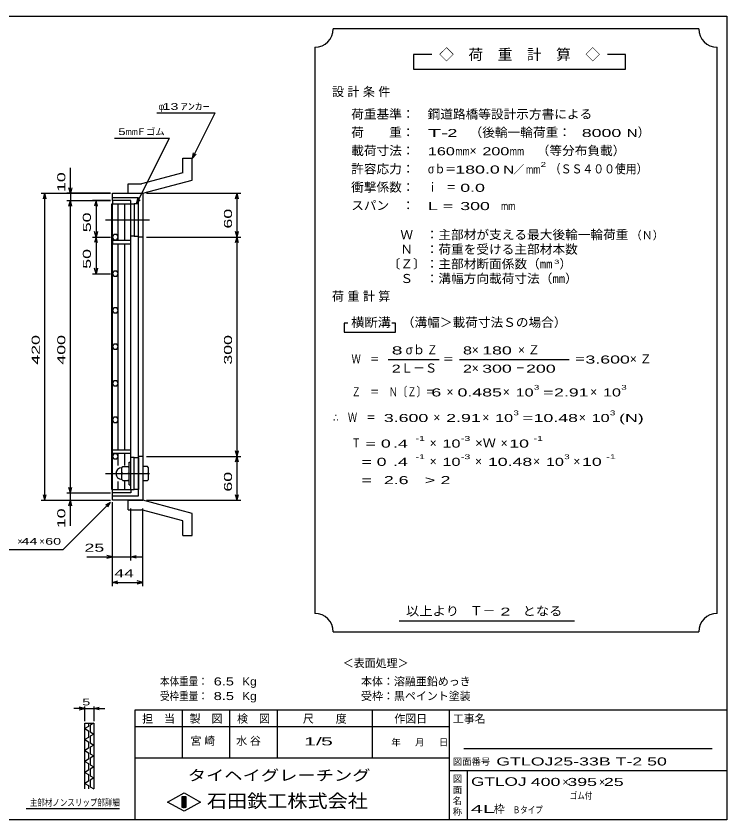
# Model space of a CAD drawing. Units: millimetres, scale not verified. Extents: x -910 to 866, y -641 to 527.
# Drawn here: x -107 to 866, y -573 to 527 of the extents above; entities that cross this region are included whole.
import ezdxf
from ezdxf.enums import TextEntityAlignment as Align

# ---------------------------------------------------------------- set-up
doc = ezdxf.new("R2010")
doc.units = ezdxf.units.MM
doc.header["$LTSCALE"] = 5
doc.linetypes.add('CHAIN', pattern=[18.5, 12, -1.5, 3.5, -1.5])
for name, color, linetype, lineweight in [('0_2', 150, 'Continuous', 25), ('16', 3, 'Continuous', 25), ('19', 6, 'Continuous', 25), ('22', 4, 'Continuous', 25), ('24', 2, 'Continuous', 25), ('32', 4, 'Continuous', 25)]:
    doc.layers.add(name, color=color, linetype=linetype, lineweight=lineweight)
doc.styles.add('ベクトル', font='')
doc.styles.get('ベクトル').set_extended_font_data('ベクトル')

msp = doc.modelspace()

# ---------------------------------------------------------------- linework, layer by layer
at = {"layer": '0_2'}
for p, q in [((-864.5, 526.75), (865.5, 526.75)), ((865.5, 526.75), (865.5, -573.25)), ((865.5, -423.25), (55.5, -423.25)), ((55.5, -423.25), (55.5, -573.25)), ((120.5, -423.25), (120.5, -488.25)), ((185.5, -488.25), (185.5, -423.25)), ((250.5, -423.25), (250.5, -488.25)), ((380.5, -488.25), (380.5, -423.25)), ((485.5, -423.25), (485.5, -573.25)), ((485.5, -445.75), (55.5, -445.75)), ((845.5, -475.75), (505.5, -475.75)), ((55.5, -488.25), (485.5, -488.25)), ((485.5, -505.75), (865.5, -505.75)), ((510.5, -573.25), (510.5, -505.75)), ((100.5, -548.75), (123, -536.25)), ((123, -536.25), (145.5, -548.75)), ((123, -561.25), (100.5, -548.75)), ((120.5, -541.25), (125.5, -541.25)), ((120.5, -556.25), (120.5, -541.25)), ((120.5, -541.25), (121.5, -541.25)), ((121.5, -541.25), (121.5, -556.25)), ((122.5, -556.25), (122.5, -541.25)), ((122.5, -541.25), (123.5, -541.25)), ((145.5, -548.75), (123, -561.25)), ((123.5, -541.25), (123.5, -556.25)), ((124.5, -556.25), (124.5, -541.25)), ((124.5, -541.25), (125.5, -541.25)), ((125.5, -541.25), (125.5, -556.25)), ((125.5, -541.25), (125.5, -556.25)), ((125.5, -556.25), (120.5, -556.25)), ((121.5, -556.25), (122.5, -556.25)), ((123.5, -556.25), (124.5, -556.25)), ((865.5, -573.25), (-864.5, -573.25))]:
    msp.add_line(p, q, dxfattribs=at)
at = {"layer": '16'}
for p, q in [((24.3, -121.25), (24.3, 269.75)), ((24.3, 269.75), (25, 269.75)), ((50, 274.25), (25, 274.25)), ((25, 274.25), (25, 269.75)), ((25, 269.75), (50, 269.75)), ((25, -121.25), (25, 269.75)), ((25, 269.75), (50, 269.75)), ((33, 219.75), (33, 269.75)), ((42, 219.75), (42, 269.75)), ((50, 269.75), (50, 274.25)), ((50, -121.25), (50, 269.75)), ((50, 269.75), (54.5, 269.75)), ((54.5, 269.75), (54.5, 225.75)), ((60.5, 269.75), (54.5, 269.75)), ((60.5, 225.75), (60.5, 269.75)), ((26.976, 227.7), (25, 224.222)), ((25, 224.222), (27.024, 220.772)), ((30.976, 227.728), (26.976, 227.7)), ((27.024, 220.772), (31.024, 220.8)), ((33, 224.25), (30.976, 227.728)), ((31.024, 220.8), (33, 224.278)), ((54.5, 225.75), (50, 225.75)), ((54.5, 225.75), (60.5, 225.75)), ((25, 219.75), (25, 215.25)), ((50, 219.75), (25, 219.75)), ((25, 215.25), (50, 215.25)), ((33, -66.75), (33, 215.25)), ((42, -66.75), (42, 215.25)), ((50, 215.25), (50, 219.75)), ((26.976, 177.7), (25, 174.222)), ((30.976, 177.728), (26.976, 177.7)), ((33, 174.25), (30.976, 177.728)), ((25, 174.222), (27.024, 170.772)), ((27.024, 170.772), (31.024, 170.8)), ((31.024, 170.8), (33, 174.278)), ((26.976, 127.7), (25, 124.222)), ((25, 124.222), (27.024, 120.772)), ((30.976, 127.728), (26.976, 127.7)), ((33, 124.25), (30.976, 127.728)), ((31.024, 120.8), (33, 124.278)), ((27.024, 120.772), (31.024, 120.8)), ((26.976, 77.7), (25, 74.222)), ((30.976, 77.728), (26.976, 77.7)), ((33, 74.25), (30.976, 77.728)), ((25, 74.222), (27.024, 70.772)), ((27.024, 70.772), (31.024, 70.8)), ((31.024, 70.8), (33, 74.278)), ((26.976, 27.7), (25, 24.222)), ((25, 24.222), (27.024, 20.772)), ((30.976, 27.728), (26.976, 27.7)), ((33, 24.25), (30.976, 27.728)), ((31.024, 20.8), (33, 24.278)), ((27.024, 20.772), (31.024, 20.8)), ((26.976, -22.3), (25, -25.778)), ((25, -25.778), (27.024, -29.228)), ((30.976, -22.272), (26.976, -22.3)), ((27.024, -29.228), (31.024, -29.2)), ((33, -25.75), (30.976, -22.272)), ((31.024, -29.2), (33, -25.722)), ((25, -71.25), (25, -66.75)), ((25, -66.75), (50, -66.75)), ((25, -71.25), (50, -71.25)), ((26.976, -72.3), (25, -75.778)), ((25, -75.778), (27.024, -79.228)), ((30.976, -72.272), (26.976, -72.3)), ((33, -75.75), (30.976, -72.272)), ((31.024, -79.2), (33, -75.722)), ((33, -88.25), (33, -71.25)), ((42, -88.25), (42, -71.25)), ((50, -71.25), (50, -66.75)), ((27.024, -79.228), (31.024, -79.2)), ((47.7, -114.75), (47.7, -83.75)), ((47.7, -83.75), (50, -83.75)), ((54.5, -77.25), (50, -77.25)), ((50, -114.75), (50, -83.75)), ((54.5, -121.25), (54.5, -77.25)), ((54.5, -77.25), (60.5, -77.25)), ((60.5, -77.25), (60.5, -121.25)), ((37.7, -91.25), (39.2, -89.75)), ((37.7, -107.25), (37.7, -91.25)), ((39.2, -99.25), (37.7, -97.75)), ((39.2, -89.75), (46.2, -89.75)), ((47.7, -91.25), (46.2, -89.75)), ((46.2, -99.25), (47.7, -97.75)), ((39.2, -99.25), (37.7, -100.75)), ((37.7, -107.25), (39.2, -108.75)), ((39.2, -99.25), (46.2, -99.25)), ((39.2, -108.75), (46.2, -108.75)), ((47.7, -100.75), (46.2, -99.25)), ((46.2, -108.75), (47.7, -107.25)), ((33, -121.25), (33, -110.25)), ((42, -121.25), (42, -110.25)), ((47.7, -114.75), (50, -114.75)), ((24.3, -121.25), (25, -121.25)), ((25, -121.25), (50, -121.25)), ((25, -125.75), (25, -121.25)), ((25, -121.25), (50, -121.25)), ((50, -125.75), (25, -125.75)), ((50, -121.25), (50, -125.75)), ((50, -121.25), (54.5, -121.25)), ((60.5, -121.25), (54.5, -121.25))]:
    msp.add_line(p, q, dxfattribs=at)
at = {"layer": '16', "linetype": 'CHAIN'}
for p, q in [((15.5, 247.75), (81.5, 247.75)), ((15.5, -99.25), (81.5, -99.25))]:
    msp.add_line(p, q, dxfattribs=at)
at = {"layer": '16'}
msp.add_arc((37.7, -99.25), 8, 90, 270, dxfattribs=at)
at = {"layer": '19'}
for p, q in [((121.11, 332.37), (134.11, 332.37)), ((121.11, 312.35), (121.11, 332.37)), ((134.11, 302.37), (134.11, 332.37)), ((121.11, 312.35), (64.78, 297.26)), ((46.49, 297.26), (64.78, 297.26)), ((46.49, 284.26), (46.49, 297.26)), ((66.5, 284.25), (134.11, 302.37)), ((25, 274.25), (25, 284.25)), ((25, 284.25), (66.5, 284.25)), ((60.5, 278.25), (25, 278.25)), ((46.5, 284.25), (66.5, 284.25)), ((60.5, -129.75), (60.5, 278.25)), ((66.5, 284.25), (66.5, -135.75)), ((66.5, 224.25), (60.5, 224.25)), ((66.5, -75.75), (60.5, -75.75)), ((73, -89.75), (66.5, -89.75)), ((66.5, -89.75), (66.5, -108.75)), ((74.5, -91.25), (73, -89.75)), ((74.5, -97.75), (73, -99.25)), ((74.5, -107.25), (74.5, -91.25)), ((66.5, -99.25), (73, -99.25)), ((66.5, -108.75), (73, -108.75)), ((73, -99.25), (74.5, -100.75)), ((73, -108.75), (74.5, -107.25)), ((25, -135.75), (25, -125.75)), ((25, -129.75), (60.5, -129.75)), ((66.5, -135.75), (25, -135.75)), ((46.49, -148.76), (46.49, -135.76)), ((46.5, -135.75), (66.5, -135.75)), ((134.11, -153.87), (66.5, -135.75)), ((46.49, -148.76), (64.78, -148.76)), ((121.11, -163.85), (64.78, -148.76)), ((134.11, -183.87), (134.11, -153.87)), ((121.11, -183.87), (121.11, -163.85)), ((121.11, -183.87), (134.11, -183.87))]:
    msp.add_line(p, q, dxfattribs=at)
at = {"layer": '22'}
for p, q in [((85.5, 394.25), (165.5, 394.25)), ((134.5, 332.25), (165.5, 394.25)), ((28, 359.75), (103, 359.75)), ((58, 269.75), (103, 359.75)), ((134.5, 332.25), (136, 339.55)), ((134.5, 332.25), (139.5, 337.75)), ((-32.5, 284.25), (-32.5, 319.25)), ((-32.5, 284.25), (-34.5, 291.75)), ((-30.5, 291.75), (-32.5, 284.25)), ((-72.5, 284.25), (22.5, 284.25)), ((-69.5, 276.75), (-67.5, 284.25)), ((-65.5, 276.75), (-67.5, 284.25)), ((-67.5, -135.75), (-67.5, 284.25)), ((22.5, 284.25), (-37.5, 284.25)), ((-32.5, 284.25), (-32.5, 274.25)), ((58, 269.75), (59.5, 277.05)), ((58, 269.75), (63, 275.25)), ((71.5, 284.25), (200.5, 284.25)), ((193.5, 276.75), (195.5, 284.25)), ((197.5, 276.75), (195.5, 284.25)), ((195.5, 224.25), (195.5, 284.25)), ((-37.5, 274.25), (22.5, 274.25)), ((-34.5, 266.75), (-32.5, 274.25)), ((-30.5, 266.75), (-32.5, 274.25)), ((-32.5, -125.75), (-32.5, 274.25)), ((22.5, 274.25), (-2.5, 274.25)), ((2.5, 274.25), (0.5, 266.75)), ((4.5, 266.75), (2.5, 274.25)), ((2.5, 274.25), (2.5, 224.25)), ((2.5, 224.25), (0.5, 231.75)), ((4.5, 231.75), (2.5, 224.25)), ((195.5, 224.25), (193.5, 231.75)), ((195.5, 224.25), (197.5, 231.75)), ((-2.5, 224.25), (22.5, 224.25)), ((2.5, 224.25), (0.5, 216.75)), ((4.5, 216.75), (2.5, 224.25)), ((2.5, 224.25), (2.5, 174.25)), ((71.5, 224.25), (200.5, 224.25)), ((193.5, 216.75), (195.5, 224.25)), ((197.5, 216.75), (195.5, 224.25)), ((195.5, -75.75), (195.5, 224.25)), ((2.5, 174.25), (0.5, 181.75)), ((4.5, 181.75), (2.5, 174.25)), ((-2.5, 174.25), (22.5, 174.25)), ((71.5, -75.75), (200.5, -75.75)), ((195.5, -75.75), (193.5, -68.25)), ((193.5, -83.25), (195.5, -75.75)), ((195.5, -75.75), (197.5, -68.25)), ((197.5, -83.25), (195.5, -75.75)), ((195.5, -135.75), (195.5, -75.75)), ((-32.5, -125.75), (-34.5, -118.25)), ((-32.5, -125.75), (-30.5, -118.25)), ((-67.5, -135.75), (-69.5, -128.25)), ((-67.5, -135.75), (-65.5, -128.25)), ((-37.5, -125.75), (22.5, -125.75)), ((-32.5, -135.75), (-32.5, -125.75)), ((195.5, -135.75), (193.5, -128.25)), ((195.5, -135.75), (197.5, -128.25)), ((-72.5, -135.75), (22.5, -135.75)), ((-42.5, -203.25), (22.5, -138.25)), ((-37.5, -135.75), (22.5, -135.75)), ((-34.5, -143.25), (-32.5, -135.75)), ((-30.5, -143.25), (-32.5, -135.75)), ((-32.5, -170.75), (-32.5, -135.75)), ((16, -142.25), (22.5, -138.25)), ((18.5, -144.75), (22.5, -138.25)), ((25, -218.25), (25, -138.25)), ((25, -253.25), (25, -138.25)), ((71.5, -135.75), (200.5, -135.75)), ((50, -218.25), (50, -147.25)), ((66.5, -253.25), (66.5, -147.25)), ((-142.5, -203.25), (-42.5, -203.25)), ((-10, -213.25), (25, -213.25)), ((25, -213.25), (17.5, -211.25)), ((17.5, -215.25), (25, -213.25)), ((25, -213.25), (50, -213.25)), ((50, -213.25), (57.5, -211.25)), ((57.5, -215.25), (50, -213.25)), ((50, -213.25), (65, -213.25)), ((25, -248.25), (32.5, -246.25)), ((32.5, -250.25), (25, -248.25)), ((25, -248.25), (66.5, -248.25)), ((66.5, -248.25), (59, -246.25)), ((59, -250.25), (66.5, -248.25))]:
    msp.add_line(p, q, dxfattribs=at)
at = {"layer": '24', "color": 4}
for p, q in [((827, 509.25), (327, 509.25)), ((302, 484.25), (302, -290.75)), ((852, -290.75), (852, 484.25)), ((462, 474.25), (437, 474.25)), ((437, 474.25), (437, 454.25)), ((727, 474.25), (702, 474.25)), ((727, 454.25), (727, 474.25)), ((437, 454.25), (727, 454.25)), ((347, 106.75), (342, 106.75)), ((342, 106.75), (342, 94.25)), ((412, 106.75), (407, 106.75)), ((412, 94.25), (412, 106.75)), ((342, 94.25), (412, 94.25)), ((402, 56.75), (472, 56.75)), ((499.5, 56.75), (649.5, 56.75)), ((417, -300.75), (657, -300.75)), ((327, -315.75), (827, -315.75))]:
    msp.add_line(p, q, dxfattribs=at)
for centre, start, end in [((302, 509.25), 270, 0), ((852, 509.25), 180, 270), ((302, -315.75), 0, 90), ((852, -315.75), 90, 180)]:
    msp.add_arc(centre, 25, start, end, dxfattribs=at)
at = {"layer": '32'}
for p, q in [((-13, -420.75), (-28, -420.75)), ((-13, -420.75), (-20.5, -418.75)), ((-20.5, -422.75), (-13, -420.75)), ((-13, -438.25), (-13, -418.25)), ((-13, -420.75), (-0.5, -420.75)), ((-0.5, -418.25), (-0.5, -438.25)), ((-0.5, -420.75), (7, -418.75)), ((7, -422.75), (-0.5, -420.75)), ((-0.5, -420.75), (14.5, -420.75)), ((-13, -440.75), (-0.5, -440.75)), ((-13, -530.75), (-13, -440.75)), ((-8, -445.25), (-13, -448.25)), ((-13, -448.25), (-8, -451.25)), ((-8, -440.75), (-8, -445.25)), ((-0.5, -440.75), (-5.5, -443.75)), ((-5.5, -443.75), (-5.5, -452.75)), ((-0.5, -440.75), (-0.5, -530.75)), ((-8, -460.25), (-13, -463.25)), ((-8, -451.25), (-8, -460.25)), ((-5.5, -452.75), (-0.5, -455.75)), ((-0.5, -455.75), (-5.5, -458.75)), ((-5.5, -458.75), (-5.5, -467.75)), ((-13, -463.25), (-8, -466.25)), ((-8, -466.25), (-8, -475.25)), ((-5.5, -467.75), (-0.5, -470.75)), ((-0.5, -470.75), (-5.5, -473.75)), ((-8, -475.25), (-13, -478.25)), ((-13, -478.25), (-8, -481.25)), ((-8, -481.25), (-8, -490.25)), ((-5.5, -473.75), (-5.5, -482.75)), ((-5.5, -482.75), (-0.5, -485.75)), ((-8, -490.25), (-13, -493.25)), ((-13, -493.25), (-8, -496.25)), ((-0.5, -485.75), (-5.5, -488.75)), ((-5.5, -488.75), (-5.5, -497.75)), ((-8, -505.25), (-13, -508.25)), ((-8, -496.25), (-8, -505.25)), ((-5.5, -497.75), (-0.5, -500.75)), ((-0.5, -500.75), (-5.5, -503.75)), ((-5.5, -503.75), (-5.5, -512.75)), ((-13, -508.25), (-8, -511.25)), ((-8, -511.25), (-8, -520.25)), ((-5.5, -512.75), (-0.5, -515.75)), ((-0.5, -515.75), (-5.5, -518.75)), ((-8, -520.25), (-13, -523.25)), ((-13, -523.25), (-8, -526.25)), ((-8, -526.25), (-8, -530.75)), ((-5.5, -518.75), (-5.5, -527.75)), ((-5.5, -527.75), (-0.5, -530.75)), ((34.5, -558.25), (-93, -558.25))]:
    msp.add_line(p, q, dxfattribs=at)

# ---------------------------------------------------------------- texts
at = {"layer": '0_2', "style": 'ベクトル'}
for s, height, p in [('担\u3000当', 11, (65.5, -434.75)), ('製\u3000図', 11, (130.5, -434.75)), ('検\u3000図', 11, (195.5, -434.75)), ('尺\u3000\u3000度', 11, (285.5, -434.75)), ('作図日', 11, (410.5, -434.75)), ('工事名', 11, (490.5, -434.75)), ('年', 9.164, (406.5, -467)), ('月', 9.164, (439, -467)), ('日', 9.164, (471.5, -467)), ('図面番号', 9.164, (490.5, -493.5)), ('図', 9.164, (490.5, -517)), ('面', 9.164, (490.5, -532)), ('名', 9.164, (490.5, -547)), ('称', 9.164, (490.5, -562))]:
    msp.add_text(s, height=height, dxfattribs=at).set_placement(p, align=Align.MIDDLE_LEFT)
at = {"layer": '0_2', "color": 222, "style": 'ベクトル'}
for s, height, width, p in [('タイヘイグレーチング', 14.66, 1.25, (128, -512.25)), ('石田鉄工株式会社', 18.33, 1.1, (154.25, -547.25))]:
    msp.add_text(s, height=height, dxfattribs=dict(at, width=width)).set_placement(p, align=Align.MIDDLE_LEFT)
at = {"layer": '22', "color": 2, "style": 'ベクトル'}
for s, height, width, p in [(' 13 ', 9.164, 1.6, (88, 403)), ('ｱﾝｶｰ', 9.164, 1.6, (118, 403)), ('5', 9.164, 1.45, (33, 368.5)), ('mm', 9.164, 0.75, (43, 368.5)), (' 44 ', 9.164, 1.6, (-105, -192)), (' 60 ', 9.164, 1.6, (-72.5, -192)), (' 25 ', 11, 1.65, (-20, -200.75)), (' 44 ', 11, 1.65, (20.75, -235.75)), ('本体重量：', 11, 0.85, (90, -383.75)), ('  6.5', 11, 1.35, (152.5, -383.75)), ('Kg', 11, 1.1, (202.5, -383.75)), ('受枠重量：', 11, 0.85, (90, -403.75)), ('  8.5', 11, 1.35, (152.5, -403.75)), ('Kg', 11, 1.1, (202.5, -403.75)), ('1/', 11, 2, (287, -465.75)), (' 5 ', 11, 2, (302, -465.75)), ('GTLOJ25-33B T-2 50             ', 11, 1.65, (550, -493.25)), ('GTLOJ', 11.73, 1.5, (515.5, -520.75)), (' 400 ', 11, 1.65, (590.5, -521.25)), (' 395 ', 11, 1.65, (640.5, -521.25)), (' 25 ', 11, 1.65, (690.5, -521.25)), ('ゴム付', 9.164, 0.8, (650.5, -540)), ('4L', 11, 2.05, (515, -558.25)), ('Ｂタイプ', 9.164, 0.8, (572.5, -559.5))]:
    msp.add_text(s, height=height, dxfattribs=dict(at, width=width)).set_placement(p, align=Align.MIDDLE_LEFT)
for s, height, p in [('φ', 9.164, (88, 403)), ('Ｆゴム', 9.164, (58, 368.5)), ('×', 9.164, (-105, -192)), ('×', 9.164, (-75, -192)), ('＜表面処理＞', 11, (340, -358.75)), ('本体：', 11, (365, -383.75)), ('溶融亜鉛めっき', 11, (410, -383.75)), ('受枠：', 11, (365, -403.75)), ('黒ペイント塗装', 11, (410, -403.75)), ('×', 11, (640.5, -521.25)), ('×', 11, (690.5, -521.25)), ('枠', 11, (546.5, -558.25))]:
    msp.add_text(s, height=height, dxfattribs=at).set_placement(p, align=Align.MIDDLE_LEFT)
at = {"layer": '22', "color": 2, "style": 'ベクトル', "width": 1.65}
for s, p in [(' 10 ', (-45, 279.25)), (' 50 ', (-10, 224.25)), (' 60 ', (183, 229.25)), (' 50 ', (-10, 174.25)), (' 420 ', (-80, 43)), (' 400 ', (-45, 43)), (' 300 ', (183, 43)), (' 60 ', (183, -130.75)), (' 10 ', (-45, -180.75))]:
    msp.add_text(s, height=11, rotation=90, dxfattribs=at).set_placement(p, align=Align.MIDDLE_LEFT)
at = {"layer": '22', "color": 2, "char_height": 11, "attachment_point": 4, "style": 'ベクトル'}
for s, insert in [('\\T1.25;宮崎\u3000', (131.75, -465.75)), ('\\T1.25;水谷\u3000', (194.25, -465.75))]:
    msp.add_mtext(s, dxfattribs=dict(at, insert=insert))
at = {"layer": '24', "style": 'ベクトル'}
for s, height, p in [('◇\u3000荷\u3000重\u3000計\u3000算\u3000◇', 14.66, (472, 474.25)), ('）', 12.1, (743.5, 367.5)), ('×', 12.1, (513.5, 342.5)), ('／', 11, (573.25, 316.75)), ('（Ｎ）', 11, (734, 226.75)), ('）', 12.1, (636.5, 187.5)), ('σｂ', 12.1, (426, 70)), ('×', 12.1, (516.5, 70)), ('Ｌ－Ｓ', 12.1, (419.5, 45)), ('×', 12.1, (516.5, 45)), ('×', 12.1, (482, 12.5)), ('×', 12.1, (559, 12.5)), ('×', 12.1, (678.5, 12.5)), ('×', 12.1, (464, -22.5)), ('×', 12.1, (531, -22.5)), ('×', 12.1, (663, -22.5)), ('×', 12.1, (459, -57.5)), ('×', 12.1, (556, -57.5)), ('×', 12.1, (459, -82.5)), ('×', 12.1, (521, -82.5)), ('×', 12.1, (600.5, -82.5)), ('×', 12.1, (655.5, -82.5)), ('Ｔ－', 12.83, (514, -287))]:
    msp.add_text(s, height=height, dxfattribs=at).set_placement(p, align=Align.MIDDLE_LEFT)
for s, height, width, p in [('荷重基準：\u3000', 12.1, 1.05, (351.5, 392.5)), ('鋼道路橋等設計示方書による', 12.1, 1.05, (456, 392.5)), ('荷\u3000\u3000重：\u3000', 12.1, 1.05, (351.5, 367.5)), ('（後輪一輪荷重：', 12.1, 1.05, (513.5, 367.5)), ('T-', 11, 2, (456.5, 366.75)), (' 2 ', 11, 1.65, (476.5, 366.75)), ('  8000', 11, 1.65, (653.5, 366.75)), ('N', 11, 1.4, (728.5, 366.75)), ('載荷寸法：\u3000', 12.1, 1.05, (351.5, 342.5)), ('160', 11, 1.5, (456.5, 341.75)), ('mm', 11, 0.8, (494, 341.75)), ('200', 11, 1.5, (531, 341.75)), ('mm', 11, 0.8, (568.5, 341.75)), ('\u3000（等分布負載）', 12.1, 1.05, (588, 342.5)), ('許容応力：\u3000', 12.1, 1.05, (351.5, 317.5)), ('σｂ＝', 12.1, 0.9, (456.5, 317.5)), ('180.0', 11, 1.65, (494, 316.75)), ('N', 11, 1.4, (559.5, 316.75)), ('mm', 11, 0.8, (590.75, 316.75)), ('2', 6.598, 1.5, (610.75, 323.75)), ('（ＳＳ４００使用）', 12.1, 0.9, (623.25, 317.5)), ('衝撃係数：\u3000', 12.1, 1.05, (351.5, 292.5)), ('ｉ\u3000＝', 12.1, 0.75, (456.5, 292.5)), (' 0.0', 11, 1.65, (494, 291.75)), ('スパン\u3000：\u3000', 12.1, 1.05, (351.5, 267.5)), ('L =', 11, 1.65, (456.5, 266.75)), (' 300 ', 11, 1.65, (494, 266.75)), ('mm', 11, 0.8, (556.5, 266.75)), ('\u3000Ｗ\u3000：主部材が支える最大後輪一輪荷重', 12.1, 1.05, (401.5, 227.5)), ('\u3000Ｎ\u3000：荷重を受ける主部材本数', 12.1, 1.05, (401.5, 207.5)), ('〔Ｚ〕：主部材断面係数（㎜', 12.1, 1.05, (401.5, 187.5)), ('3', 5.499, 1.8, (629, 190.5)), ('\u3000Ｓ\u3000：溝幅方向載荷寸法（㎜）', 12.1, 1.05, (401.5, 167.5)), ('横断溝', 12.1, 1.1, (351.5, 107.5)), ('\u3000（溝幅＞載荷寸法Ｓの場合）', 12.1, 1.05, (403.5, 107.5)), ('8', 11, 1.8, (407, 69.25)), ('Ｚ', 12.1, 0.9, (455, 70)), ('8', 11, 1.5, (504.5, 69.25)), (' 180 ', 11, 1.65, (524, 69.25)), ('Ｗ\u3000＝', 12.1, 0.75, (352, 57.5)), ('＝', 12.1, 0.9, (477, 57.5)), ('＝', 12.1, 0.9, (657, 57.5)), ('3.600', 11, 1.65, (672, 56.75)), ('2', 11, 1.5, (407, 44.25)), ('2', 11, 1.5, (504.5, 44.25)), (' 300 ', 11, 1.65, (524, 44.25)), ('－', 12.1, 0.75, (576.5, 45)), (' 200 ', 11, 1.65, (584, 44.25)), ('3', 6.598, 1.5, (601.5, 18.75)), ('3', 6.598, 1.5, (721, 18.75)), ('Ｚ\u3000＝\u3000Ｎ〔Ｚ〕＝', 12.1, 0.75, (352, 12.5)), (' 6 ', 11, 1.65, (454.5, 11.75)), ('0.485', 11, 1.65, (497, 11.75)), ('10', 11, 1.5, (576.5, 11.75)), ('=', 11, 1.7, (614, 11.75)), ('2.91', 11, 1.65, (629, 11.75)), ('10', 11, 1.5, (696, 11.75)), ('∴\u3000Ｗ\u3000＝', 12.1, 0.75, (327, -22.5)), (' 3.600', 11, 1.65, (389.5, -23.25)), ('2.91', 11, 1.65, (481.5, -23.25)), ('10', 11, 1.5, (548.5, -23.25)), ('3', 6.598, 1.5, (573.5, -16.25)), ('=', 11, 1.7, (586, -23.25)), ('10.48', 11, 1.65, (601, -23.25)), ('10', 11, 1.5, (680.5, -23.25)), ('3', 6.598, 1.5, (705.5, -16.25)), ('(N)', 11, 1.65, (718, -23.25)), ('Ｔ', 12.1, 0.75, (352, -57.5)), (' = 0', 11, 1.65, (364.5, -58.25)), (' .4 ', 11, 1.65, (402, -58.25)), ('-1', 6.598, 1.65, (439.5, -51.25)), ('10', 11, 1.5, (476.5, -58.25)), ('-3', 6.598, 1.65, (501.5, -51.25)), ('×Ｗ', 12.1, 1.1, (521, -57.5)), (' 10 ', 11, 1.65, (561, -58.25)), ('-1', 6.598, 1.65, (601, -51.25)), ('-1', 6.598, 1.65, (439.5, -76.25)), ('-3', 6.598, 1.65, (501.5, -76.25)), ('3', 6.598, 1.5, (643, -76.25)), ('-1', 6.598, 1.65, (700.5, -76.25)), ('  = 0', 11, 1.65, (352, -83.25)), (' .4 ', 11, 1.65, (402, -83.25)), ('10', 11, 1.5, (476.5, -83.25)), ('10.48', 11, 1.65, (538.5, -83.25)), ('10', 11, 1.5, (618, -83.25)), (' 10 ', 11, 1.65, (660.5, -83.25)), ('  =', 11, 1.65, (352, -108.25)), (' 2.6', 11, 1.65, (389.5, -108.25)), ('>', 11, 1.7, (452, -108.25)), (' 2 ', 11, 1.65, (467, -108.25)), ('以上より\u3000', 12.1, 1.1, (426.5, -287.5)), (' 2 ', 11, 1.65, (549, -288.25)), ('となる', 12.1, 1.1, (586, -287.5))]:
    msp.add_text(s, height=height, dxfattribs=dict(at, width=width)).set_placement(p, align=Align.MIDDLE_LEFT)
at = {"layer": '24', "char_height": 12.1, "attachment_point": 4, "style": 'ベクトル'}
for s, insert in [('\\T1.28;設計条件', (325.25, 422.5)), ('\\T1.28;荷重計算', (325.25, 142.5)), ('\\T1.42;×Ｚ', (579.75, 70)), ('\\T1.42;×Ｚ', (732.75, 57.5))]:
    msp.add_mtext(s, dxfattribs=dict(at, insert=insert))
at = {"layer": '32', "color": 2, "style": 'ベクトル'}
for s, width, p in [(' 5 ', 1.6, (-21.75, -412)), ('主部材ノンスリップ部詳細', 0.8, (-88, -549.5))]:
    msp.add_text(s, height=9.164, dxfattribs=dict(at, width=width)).set_placement(p, align=Align.MIDDLE_LEFT)

doc.saveas('drawing.dxf')
